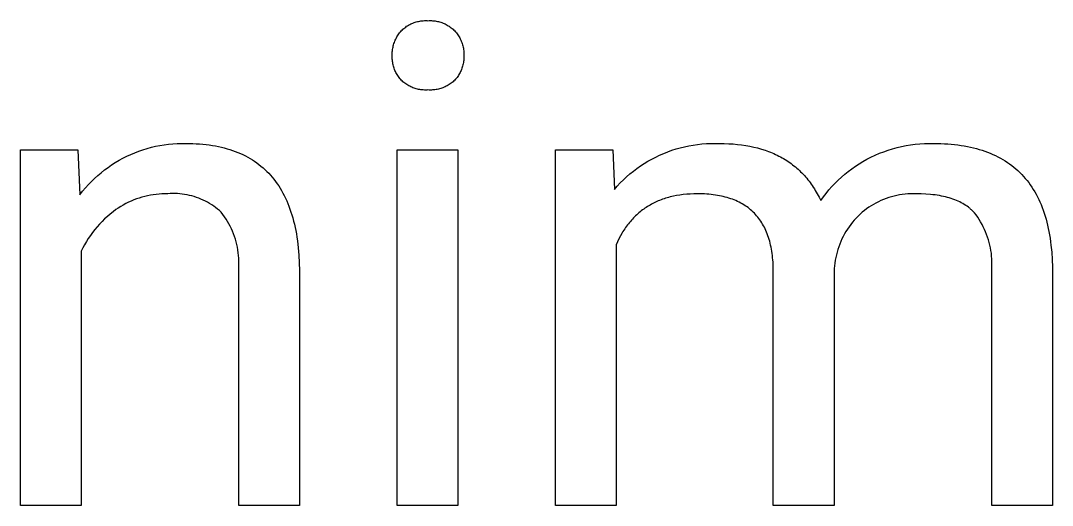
# Model space of a CAD drawing. Header units: millimetres. Extents: x 0 to 5466, y 0 to 3819.
# Drawn here: x 5138.2 to 5222.6, y 483.9 to 523.6 of the extents above; entities that cross this region are included whole.
import ezdxf

# ---------------------------------------------------------------- set-up
doc = ezdxf.new("R2010")
doc.units = ezdxf.units.MM
doc.header["$MEASUREMENT"] = 0
doc.layers.add('Domyślny', color=7, linetype='Continuous', true_color=0x000000)

msp = doc.modelspace()

# ---------------------------------------------------------------- linework, layer by layer
at = {"layer": 'Domyślny'}
for p, q in [((5170.65, 523.491), (5170.744, 523.513)), ((5170.744, 523.513), (5170.839, 523.531)), ((5170.839, 523.531), (5170.934, 523.546)), ((5170.934, 523.546), (5171.03, 523.557)), ((5171.03, 523.557), (5171.126, 523.565)), ((5171.126, 523.565), (5171.222, 523.57)), ((5171.222, 523.57), (5171.319, 523.572)), ((5171.319, 523.572), (5171.415, 523.57)), ((5171.415, 523.57), (5171.512, 523.564)), ((5171.512, 523.564), (5171.608, 523.569)), ((5171.608, 523.569), (5171.705, 523.571)), ((5171.705, 523.571), (5171.802, 523.57)), ((5171.802, 523.57), (5171.899, 523.565)), ((5171.899, 523.565), (5171.996, 523.556)), ((5171.996, 523.556), (5172.092, 523.545)), ((5172.092, 523.545), (5172.188, 523.53)), ((5172.188, 523.53), (5172.283, 523.512)), ((5172.283, 523.512), (5172.377, 523.49)), ((5169.262, 522.658), (5169.327, 522.735)), ((5169.327, 522.735), (5169.395, 522.803)), ((5169.395, 522.803), (5169.466, 522.868)), ((5169.466, 522.868), (5169.539, 522.931)), ((5169.539, 522.931), (5169.615, 522.991)), ((5169.615, 522.991), (5169.692, 523.049)), ((5169.692, 523.049), (5169.771, 523.104)), ((5169.771, 523.104), (5169.852, 523.156)), ((5169.852, 523.156), (5169.935, 523.206)), ((5169.935, 523.206), (5170.02, 523.252)), ((5170.02, 523.252), (5170.106, 523.296)), ((5170.106, 523.296), (5170.194, 523.336)), ((5170.194, 523.336), (5170.283, 523.374)), ((5170.283, 523.374), (5170.373, 523.408)), ((5170.373, 523.408), (5170.464, 523.439)), ((5170.464, 523.439), (5170.556, 523.467)), ((5170.556, 523.467), (5170.65, 523.491)), ((5172.377, 523.49), (5172.471, 523.466)), ((5172.471, 523.466), (5172.564, 523.438)), ((5172.564, 523.438), (5172.656, 523.407)), ((5172.656, 523.407), (5172.746, 523.373)), ((5172.746, 523.373), (5172.836, 523.335)), ((5172.836, 523.335), (5172.924, 523.295)), ((5172.924, 523.295), (5173.01, 523.251)), ((5173.01, 523.251), (5173.095, 523.205)), ((5173.095, 523.205), (5173.179, 523.156)), ((5173.179, 523.156), (5173.26, 523.104)), ((5173.26, 523.104), (5173.34, 523.049)), ((5173.34, 523.049), (5173.418, 522.991)), ((5173.418, 522.991), (5173.494, 522.931)), ((5173.494, 522.931), (5173.568, 522.868)), ((5173.568, 522.868), (5173.639, 522.802)), ((5173.639, 522.802), (5173.709, 522.735)), ((5173.709, 522.735), (5173.775, 522.658)), ((5168.765, 521.788), (5168.801, 521.882)), ((5168.801, 521.882), (5168.84, 521.974)), ((5168.84, 521.974), (5168.883, 522.066)), ((5168.883, 522.066), (5168.928, 522.156)), ((5168.928, 522.156), (5168.976, 522.244)), ((5168.976, 522.244), (5169.028, 522.331)), ((5169.028, 522.331), (5169.082, 522.415)), ((5169.082, 522.415), (5169.139, 522.498)), ((5169.139, 522.498), (5169.199, 522.579)), ((5169.199, 522.579), (5169.262, 522.658)), ((5173.775, 522.658), (5173.838, 522.58)), ((5173.838, 522.58), (5173.899, 522.499)), ((5173.899, 522.499), (5173.957, 522.417)), ((5173.957, 522.417), (5174.012, 522.332)), ((5174.012, 522.332), (5174.064, 522.246)), ((5174.064, 522.246), (5174.113, 522.158)), ((5174.113, 522.158), (5174.159, 522.068)), ((5174.159, 522.068), (5174.202, 521.977)), ((5174.202, 521.977), (5174.242, 521.884)), ((5174.242, 521.884), (5174.278, 521.79)), ((5168.591, 520.902), (5168.597, 521.003)), ((5168.597, 521.003), (5168.606, 521.103)), ((5168.606, 521.103), (5168.619, 521.203)), ((5168.619, 521.203), (5168.635, 521.302)), ((5168.635, 521.302), (5168.654, 521.401)), ((5168.654, 521.401), (5168.677, 521.499)), ((5168.677, 521.499), (5168.703, 521.596)), ((5168.703, 521.596), (5168.733, 521.692)), ((5168.733, 521.692), (5168.765, 521.788)), ((5174.278, 521.79), (5174.312, 521.694)), ((5174.312, 521.694), (5174.342, 521.598)), ((5174.342, 521.598), (5174.368, 521.501)), ((5174.368, 521.501), (5174.391, 521.402)), ((5174.391, 521.402), (5174.411, 521.303)), ((5174.411, 521.303), (5174.428, 521.204)), ((5174.428, 521.204), (5174.441, 521.104)), ((5174.441, 521.104), (5174.45, 521.003)), ((5174.45, 521.003), (5174.456, 520.903)), ((5168.588, 520.606), (5168.59, 520.701)), ((5168.59, 520.51), (5168.588, 520.606)), ((5168.589, 520.801), (5168.591, 520.902)), ((5168.59, 520.701), (5168.589, 520.801)), ((5168.595, 520.415), (5168.59, 520.51)), ((5168.603, 520.32), (5168.595, 520.415)), ((5168.614, 520.226), (5168.603, 520.32)), ((5168.629, 520.132), (5168.614, 520.226)), ((5168.646, 520.038), (5168.629, 520.132)), ((5174.418, 520.13), (5174.4, 520.037)), ((5174.432, 520.225), (5174.418, 520.13)), ((5174.444, 520.319), (5174.432, 520.225)), ((5174.452, 520.415), (5174.444, 520.319)), ((5174.457, 520.51), (5174.452, 520.415)), ((5174.456, 520.903), (5174.459, 520.802)), ((5174.459, 520.605), (5174.457, 520.51)), ((5174.459, 520.802), (5174.458, 520.701)), ((5174.458, 520.701), (5174.459, 520.605)), ((5168.667, 519.945), (5168.646, 520.038)), ((5168.691, 519.853), (5168.667, 519.945)), ((5168.717, 519.762), (5168.691, 519.853)), ((5168.747, 519.671), (5168.717, 519.762)), ((5168.78, 519.582), (5168.747, 519.671)), ((5168.816, 519.494), (5168.78, 519.582)), ((5168.855, 519.407), (5168.816, 519.494)), ((5168.896, 519.321), (5168.855, 519.407)), ((5168.941, 519.237), (5168.896, 519.321)), ((5174.145, 519.319), (5174.1, 519.235)), ((5174.188, 519.404), (5174.145, 519.319)), ((5174.227, 519.491), (5174.188, 519.404)), ((5174.264, 519.58), (5174.227, 519.491)), ((5174.297, 519.669), (5174.264, 519.58)), ((5174.327, 519.76), (5174.297, 519.669)), ((5174.355, 519.851), (5174.327, 519.76)), ((5174.379, 519.943), (5174.355, 519.851)), ((5174.4, 520.037), (5174.379, 519.943)), ((5168.988, 519.154), (5168.941, 519.237)), ((5169.038, 519.073), (5168.988, 519.154)), ((5169.091, 518.994), (5169.038, 519.073)), ((5169.146, 518.916), (5169.091, 518.994)), ((5169.204, 518.84), (5169.146, 518.916)), ((5169.264, 518.767), (5169.204, 518.84)), ((5169.327, 518.695), (5169.264, 518.767)), ((5169.396, 518.629), (5169.327, 518.695)), ((5169.468, 518.566), (5169.396, 518.629)), ((5169.542, 518.504), (5169.468, 518.566)), ((5169.618, 518.446), (5169.542, 518.504)), ((5169.696, 518.39), (5169.618, 518.446)), ((5173.415, 518.446), (5173.336, 518.39)), ((5173.491, 518.505), (5173.415, 518.446)), ((5173.566, 518.566), (5173.491, 518.505)), ((5173.638, 518.629), (5173.566, 518.566)), ((5173.709, 518.695), (5173.638, 518.629)), ((5173.772, 518.766), (5173.709, 518.695)), ((5173.833, 518.84), (5173.772, 518.766)), ((5173.892, 518.915), (5173.833, 518.84)), ((5173.948, 518.992), (5173.892, 518.915)), ((5174.002, 519.071), (5173.948, 518.992)), ((5174.052, 519.152), (5174.002, 519.071)), ((5174.1, 519.235), (5174.052, 519.152)), ((5169.776, 518.336), (5169.696, 518.39)), ((5169.857, 518.286), (5169.776, 518.336)), ((5169.94, 518.238), (5169.857, 518.286)), ((5170.025, 518.193), (5169.94, 518.238)), ((5170.111, 518.151), (5170.025, 518.193)), ((5170.199, 518.112), (5170.111, 518.151)), ((5170.288, 518.076), (5170.199, 518.112)), ((5170.378, 518.043), (5170.288, 518.076)), ((5170.469, 518.013), (5170.378, 518.043)), ((5170.561, 517.986), (5170.469, 518.013)), ((5170.654, 517.962), (5170.561, 517.986)), ((5170.748, 517.942), (5170.654, 517.962)), ((5170.842, 517.924), (5170.748, 517.942)), ((5170.937, 517.91), (5170.842, 517.924)), ((5171.033, 517.899), (5170.937, 517.91)), ((5171.128, 517.892), (5171.033, 517.899)), ((5171.224, 517.887), (5171.128, 517.892)), ((5171.32, 517.886), (5171.224, 517.887)), ((5171.416, 517.888), (5171.32, 517.886)), ((5171.512, 517.894), (5171.416, 517.888)), ((5171.608, 517.889), (5171.512, 517.894)), ((5171.704, 517.887), (5171.608, 517.889)), ((5171.801, 517.888), (5171.704, 517.887)), ((5171.897, 517.892), (5171.801, 517.888)), ((5171.993, 517.9), (5171.897, 517.892)), ((5172.089, 517.911), (5171.993, 517.9)), ((5172.184, 517.925), (5172.089, 517.911)), ((5172.279, 517.943), (5172.184, 517.925)), ((5172.373, 517.963), (5172.279, 517.943)), ((5172.466, 517.987), (5172.373, 517.963)), ((5172.559, 518.014), (5172.466, 517.987)), ((5172.65, 518.044), (5172.559, 518.014)), ((5172.741, 518.077), (5172.65, 518.044)), ((5172.83, 518.113), (5172.741, 518.077)), ((5172.918, 518.152), (5172.83, 518.113)), ((5173.005, 518.194), (5172.918, 518.152)), ((5173.09, 518.239), (5173.005, 518.194)), ((5173.174, 518.286), (5173.09, 518.239)), ((5173.256, 518.337), (5173.174, 518.286)), ((5173.336, 518.39), (5173.256, 518.337)), ((5149.579, 513.347), (5149.932, 513.404)), ((5149.932, 513.404), (5150.287, 513.45)), ((5150.287, 513.45), (5150.643, 513.484)), ((5150.643, 513.484), (5151, 513.505)), ((5151, 513.505), (5151.358, 513.515)), ((5151.358, 513.515), (5151.716, 513.512)), ((5151.716, 513.512), (5152.001, 513.51)), ((5152.001, 513.51), (5152.281, 513.502)), ((5152.281, 513.502), (5152.557, 513.489)), ((5152.557, 513.489), (5152.829, 513.471)), ((5152.829, 513.471), (5153.096, 513.449)), ((5153.096, 513.449), (5153.359, 513.421)), ((5153.359, 513.421), (5153.618, 513.388)), ((5153.618, 513.388), (5153.872, 513.349)), ((5192.871, 513.322), (5193.226, 513.385)), ((5193.226, 513.385), (5193.582, 513.437)), ((5193.582, 513.437), (5193.94, 513.476)), ((5193.94, 513.476), (5194.299, 513.503)), ((5194.299, 513.503), (5194.659, 513.518)), ((5194.659, 513.518), (5195.019, 513.521)), ((5195.019, 513.521), (5195.379, 513.512)), ((5195.379, 513.512), (5195.756, 513.508)), ((5195.756, 513.508), (5196.125, 513.494)), ((5196.125, 513.494), (5196.486, 513.471)), ((5196.486, 513.471), (5196.84, 513.439)), ((5196.84, 513.439), (5197.186, 513.398)), ((5197.186, 513.398), (5197.525, 513.348)), ((5210.644, 513.336), (5211.018, 513.398)), ((5211.018, 513.398), (5211.395, 513.447)), ((5211.395, 513.447), (5211.772, 513.482)), ((5211.772, 513.482), (5212.151, 513.505)), ((5212.151, 513.505), (5212.531, 513.515)), ((5212.531, 513.515), (5212.91, 513.512)), ((5212.91, 513.512), (5213.498, 513.502)), ((5213.498, 513.502), (5213.784, 513.49)), ((5213.784, 513.49), (5214.067, 513.472)), ((5214.067, 513.472), (5214.344, 513.45)), ((5214.344, 513.45), (5214.617, 513.423)), ((5214.617, 513.423), (5214.886, 513.391)), ((5214.886, 513.391), (5215.15, 513.354)), ((5138.18, 483.871), (5138.18, 512.997)), ((5138.18, 512.997), (5142.872, 512.997)), ((5142.872, 512.997), (5143.033, 509.316)), ((5146.867, 512.464), (5147.191, 512.614)), ((5147.191, 512.614), (5147.521, 512.753)), ((5147.521, 512.753), (5147.855, 512.881)), ((5147.855, 512.881), (5148.193, 512.997)), ((5148.193, 512.997), (5148.535, 513.102)), ((5148.535, 513.102), (5148.88, 513.196)), ((5148.88, 513.196), (5149.229, 513.277)), ((5149.229, 513.277), (5149.579, 513.347)), ((5153.872, 513.349), (5154.121, 513.306)), ((5154.121, 513.306), (5154.366, 513.258)), ((5154.366, 513.258), (5154.607, 513.205)), ((5154.607, 513.205), (5154.843, 513.146)), ((5154.843, 513.146), (5155.075, 513.083)), ((5155.075, 513.083), (5155.302, 513.014)), ((5155.302, 513.014), (5155.525, 512.94)), ((5155.525, 512.94), (5155.743, 512.861)), ((5155.743, 512.861), (5155.957, 512.778)), ((5155.957, 512.778), (5156.166, 512.689)), ((5156.166, 512.689), (5156.371, 512.595)), ((5156.371, 512.595), (5156.572, 512.495)), ((5168.993, 483.871), (5168.993, 512.997)), ((5168.993, 512.997), (5173.954, 512.997)), ((5173.954, 512.997), (5173.954, 483.871)), ((5181.948, 483.871), (5181.948, 512.997)), ((5181.948, 512.997), (5186.64, 512.997)), ((5186.64, 512.997), (5186.773, 509.747)), ((5190.151, 512.396), (5190.476, 512.551)), ((5190.476, 512.551), (5190.806, 512.695)), ((5190.806, 512.695), (5191.141, 512.829)), ((5191.141, 512.829), (5191.48, 512.951)), ((5191.48, 512.951), (5191.823, 513.061)), ((5191.823, 513.061), (5192.169, 513.16)), ((5192.169, 513.16), (5192.519, 513.247)), ((5192.519, 513.247), (5192.871, 513.322)), ((5197.525, 513.348), (5197.856, 513.288)), ((5197.856, 513.288), (5198.179, 513.22)), ((5198.179, 513.22), (5198.495, 513.142)), ((5198.495, 513.142), (5198.803, 513.055)), ((5198.803, 513.055), (5199.104, 512.959)), ((5199.104, 512.959), (5199.251, 512.908)), ((5199.251, 512.908), (5199.397, 512.854)), ((5199.397, 512.854), (5199.541, 512.798)), ((5199.541, 512.798), (5199.682, 512.74)), ((5199.682, 512.74), (5199.822, 512.679)), ((5199.822, 512.679), (5199.96, 512.616)), ((5199.96, 512.616), (5200.096, 512.551)), ((5200.096, 512.551), (5200.23, 512.484)), ((5207.767, 512.393), (5208.111, 512.554)), ((5208.111, 512.554), (5208.461, 512.703)), ((5208.461, 512.703), (5208.815, 512.839)), ((5208.815, 512.839), (5209.173, 512.963)), ((5209.173, 512.963), (5209.536, 513.075)), ((5209.536, 513.075), (5209.902, 513.175)), ((5209.902, 513.175), (5210.272, 513.262)), ((5210.272, 513.262), (5210.644, 513.336)), ((5215.15, 513.354), (5215.409, 513.312)), ((5215.409, 513.312), (5215.664, 513.265)), ((5215.664, 513.265), (5215.914, 513.213)), ((5215.914, 513.213), (5216.16, 513.156)), ((5216.16, 513.156), (5216.401, 513.094)), ((5216.401, 513.094), (5216.637, 513.027)), ((5216.637, 513.027), (5216.869, 512.955)), ((5216.869, 512.955), (5217.096, 512.878)), ((5217.096, 512.878), (5217.319, 512.797)), ((5217.319, 512.797), (5217.537, 512.71)), ((5217.537, 512.71), (5217.75, 512.618)), ((5217.75, 512.618), (5217.959, 512.522)), ((5145.33, 511.553), (5145.624, 511.756)), ((5145.624, 511.756), (5145.926, 511.949)), ((5145.926, 511.949), (5146.234, 512.131)), ((5146.234, 512.131), (5146.547, 512.303)), ((5146.547, 512.303), (5146.867, 512.464)), ((5156.572, 512.495), (5156.768, 512.391)), ((5156.768, 512.391), (5156.96, 512.282)), ((5156.96, 512.282), (5157.147, 512.168)), ((5157.147, 512.168), (5157.33, 512.048)), ((5157.33, 512.048), (5157.508, 511.924)), ((5157.508, 511.924), (5157.682, 511.794)), ((5157.682, 511.794), (5157.851, 511.659)), ((5188.909, 511.667), (5189.211, 511.865)), ((5189.211, 511.865), (5189.518, 512.053)), ((5189.518, 512.053), (5189.832, 512.229)), ((5189.832, 512.229), (5190.151, 512.396)), ((5200.23, 512.484), (5200.363, 512.414)), ((5200.363, 512.414), (5200.493, 512.342)), ((5200.493, 512.342), (5200.622, 512.268)), ((5200.622, 512.268), (5200.748, 512.191)), ((5200.748, 512.191), (5200.873, 512.113)), ((5200.873, 512.113), (5200.996, 512.031)), ((5200.996, 512.031), (5201.117, 511.948)), ((5201.117, 511.948), (5201.236, 511.862)), ((5201.236, 511.862), (5201.353, 511.774)), ((5201.353, 511.774), (5201.468, 511.684)), ((5201.468, 511.684), (5201.581, 511.592)), ((5206.496, 511.649), (5206.8, 511.85)), ((5206.8, 511.85), (5207.112, 512.041)), ((5207.112, 512.041), (5207.429, 512.221)), ((5207.429, 512.221), (5207.767, 512.393)), ((5217.959, 512.522), (5218.164, 512.42)), ((5218.164, 512.42), (5218.363, 512.314)), ((5218.363, 512.314), (5218.559, 512.202)), ((5218.559, 512.202), (5218.749, 512.086)), ((5218.749, 512.086), (5218.935, 511.965)), ((5218.935, 511.965), (5219.117, 511.838)), ((5219.117, 511.838), (5219.294, 511.707)), ((5219.294, 511.707), (5219.466, 511.571)), ((5144.225, 510.646), (5144.489, 510.887)), ((5144.489, 510.887), (5144.762, 511.118)), ((5144.762, 511.118), (5145.042, 511.341)), ((5145.042, 511.341), (5145.33, 511.553)), ((5157.851, 511.659), (5158.016, 511.519)), ((5158.016, 511.519), (5158.177, 511.375)), ((5158.177, 511.375), (5158.333, 511.225)), ((5158.333, 511.225), (5158.484, 511.07)), ((5158.484, 511.07), (5158.631, 510.909)), ((5158.631, 510.909), (5158.774, 510.744)), ((5187.776, 510.779), (5188.048, 511.015)), ((5188.048, 511.015), (5188.328, 511.242)), ((5188.328, 511.242), (5188.615, 511.46)), ((5188.615, 511.46), (5188.909, 511.667)), ((5201.581, 511.592), (5201.693, 511.497)), ((5201.693, 511.497), (5201.802, 511.4)), ((5201.802, 511.4), (5201.91, 511.3)), ((5201.91, 511.3), (5202.015, 511.199)), ((5202.015, 511.199), (5202.119, 511.095)), ((5202.119, 511.095), (5202.221, 510.988)), ((5202.221, 510.988), (5202.321, 510.88)), ((5202.321, 510.88), (5202.419, 510.769)), ((5205.348, 510.747), (5205.624, 510.987)), ((5205.624, 510.987), (5205.907, 511.217)), ((5205.907, 511.217), (5206.198, 511.438)), ((5206.198, 511.438), (5206.496, 511.649)), ((5219.466, 511.571), (5219.633, 511.43)), ((5219.633, 511.43), (5219.797, 511.284)), ((5219.797, 511.284), (5219.955, 511.133)), ((5219.955, 511.133), (5220.109, 510.977)), ((5220.109, 510.977), (5220.258, 510.816)), ((5143.482, 509.872), (5143.721, 510.138)), ((5143.721, 510.138), (5143.969, 510.396)), ((5143.969, 510.396), (5144.225, 510.646)), ((5158.774, 510.744), (5158.912, 510.574)), ((5158.912, 510.574), (5159.046, 510.399)), ((5159.046, 510.399), (5159.175, 510.218)), ((5159.175, 510.218), (5159.3, 510.033)), ((5159.3, 510.033), (5159.421, 509.842)), ((5186.773, 509.747), (5187.011, 510.017)), ((5187.011, 510.017), (5187.257, 510.28)), ((5187.257, 510.28), (5187.513, 510.534)), ((5187.513, 510.534), (5187.776, 510.779)), ((5202.419, 510.769), (5202.516, 510.656)), ((5202.516, 510.656), (5202.61, 510.54)), ((5202.61, 510.54), (5202.702, 510.423)), ((5202.702, 510.423), (5202.793, 510.303)), ((5202.793, 510.303), (5202.882, 510.181)), ((5202.882, 510.181), (5202.968, 510.056)), ((5202.968, 510.056), (5203.053, 509.929)), ((5204.572, 509.975), (5204.822, 510.241)), ((5204.822, 510.241), (5205.081, 510.498)), ((5205.081, 510.498), (5205.348, 510.747)), ((5220.258, 510.816), (5220.403, 510.65)), ((5220.403, 510.65), (5220.543, 510.479)), ((5220.543, 510.479), (5220.679, 510.304)), ((5220.679, 510.304), (5220.81, 510.123)), ((5220.81, 510.123), (5220.936, 509.937)), ((5143.033, 509.316), (5143.253, 509.598)), ((5143.253, 509.598), (5143.482, 509.872)), ((5148.337, 509.173), (5148.108, 509.112)), ((5148.568, 509.228), (5148.337, 509.173)), ((5148.801, 509.274), (5148.568, 509.228)), ((5149.035, 509.313), (5148.801, 509.274)), ((5149.27, 509.344), (5149.035, 509.313)), ((5149.506, 509.367), (5149.27, 509.344)), ((5149.743, 509.382), (5149.506, 509.367)), ((5149.98, 509.389), (5149.743, 509.382)), ((5150.217, 509.388), (5149.98, 509.389)), ((5150.416, 509.402), (5150.217, 509.388)), ((5150.614, 509.408), (5150.416, 509.402)), ((5150.813, 509.408), (5150.614, 509.408)), ((5151.012, 509.4), (5150.813, 509.408)), ((5151.21, 509.386), (5151.012, 509.4)), ((5151.408, 509.365), (5151.21, 509.386)), ((5151.604, 509.337), (5151.408, 509.365)), ((5151.8, 509.302), (5151.604, 509.337)), ((5151.994, 509.26), (5151.8, 509.302)), ((5152.187, 509.212), (5151.994, 509.26)), ((5152.378, 509.157), (5152.187, 509.212)), ((5152.567, 509.095), (5152.378, 509.157)), ((5159.421, 509.842), (5159.537, 509.646)), ((5159.537, 509.646), (5159.648, 509.445)), ((5159.648, 509.445), (5159.755, 509.24)), ((5159.755, 509.24), (5159.858, 509.029)), ((5191.466, 509.158), (5191.337, 509.127)), ((5191.597, 509.188), (5191.466, 509.158)), ((5191.863, 509.241), (5191.597, 509.188)), ((5192.134, 509.286), (5191.863, 509.241)), ((5192.412, 509.323), (5192.134, 509.286)), ((5192.696, 509.351), (5192.412, 509.323)), ((5192.986, 509.372), (5192.696, 509.351)), ((5193.281, 509.384), (5192.986, 509.372)), ((5193.583, 509.388), (5193.281, 509.384)), ((5193.964, 509.382), (5193.583, 509.388)), ((5194.15, 509.374), (5193.964, 509.382)), ((5194.333, 509.363), (5194.15, 509.374)), ((5194.513, 509.349), (5194.333, 509.363)), ((5194.69, 509.332), (5194.513, 509.349)), ((5194.864, 509.312), (5194.69, 509.332)), ((5195.035, 509.289), (5194.864, 509.312)), ((5195.203, 509.262), (5195.035, 509.289)), ((5195.368, 509.233), (5195.203, 509.262)), ((5195.529, 509.2), (5195.368, 509.233)), ((5195.688, 509.164), (5195.529, 509.2)), ((5195.844, 509.125), (5195.688, 509.164)), ((5203.053, 509.929), (5203.136, 509.8)), ((5203.136, 509.8), (5203.217, 509.669)), ((5203.217, 509.669), (5203.296, 509.535)), ((5203.296, 509.535), (5203.374, 509.399)), ((5203.374, 509.399), (5203.522, 509.12)), ((5203.876, 509.129), (5204.099, 509.419)), ((5204.099, 509.419), (5204.331, 509.701)), ((5204.331, 509.701), (5204.572, 509.975)), ((5209.663, 509.199), (5209.444, 509.14)), ((5209.884, 509.25), (5209.663, 509.199)), ((5210.107, 509.293), (5209.884, 509.25)), ((5210.332, 509.328), (5210.107, 509.293)), ((5210.557, 509.356), (5210.332, 509.328)), ((5210.783, 509.376), (5210.557, 509.356)), ((5211.01, 509.388), (5210.783, 509.376)), ((5211.237, 509.392), (5211.01, 509.388)), ((5211.464, 509.388), (5211.237, 509.392)), ((5211.876, 509.382), (5211.464, 509.388)), ((5212.272, 509.364), (5211.876, 509.382)), ((5212.653, 509.334), (5212.272, 509.364)), ((5212.838, 509.314), (5212.653, 509.334)), ((5213.019, 509.291), (5212.838, 509.314)), ((5213.196, 509.265), (5213.019, 509.291)), ((5213.37, 509.237), (5213.196, 509.265)), ((5213.54, 509.205), (5213.37, 509.237)), ((5213.706, 509.17), (5213.54, 509.205)), ((5213.868, 509.132), (5213.706, 509.17)), ((5220.936, 509.937), (5221.058, 509.746)), ((5221.058, 509.746), (5221.176, 509.551)), ((5221.176, 509.551), (5221.288, 509.35)), ((5221.288, 509.35), (5221.396, 509.145)), ((5146.375, 508.351), (5146.175, 508.225)), ((5146.58, 508.471), (5146.375, 508.351)), ((5146.789, 508.584), (5146.58, 508.471)), ((5147.001, 508.69), (5146.789, 508.584)), ((5147.216, 508.789), (5147.001, 508.69)), ((5147.435, 508.881), (5147.216, 508.789)), ((5147.657, 508.965), (5147.435, 508.881)), ((5147.881, 509.042), (5147.657, 508.965)), ((5148.108, 509.112), (5147.881, 509.042)), ((5152.754, 509.027), (5152.567, 509.095)), ((5152.938, 508.953), (5152.754, 509.027)), ((5153.12, 508.872), (5152.938, 508.953)), ((5153.298, 508.785), (5153.12, 508.872)), ((5153.474, 508.691), (5153.298, 508.785)), ((5153.646, 508.592), (5153.474, 508.691)), ((5153.815, 508.487), (5153.646, 508.592)), ((5153.979, 508.375), (5153.815, 508.487)), ((5154.14, 508.259), (5153.979, 508.375)), ((5159.858, 509.029), (5159.956, 508.813)), ((5159.956, 508.813), (5160.05, 508.591)), ((5160.05, 508.591), (5160.139, 508.365)), ((5160.139, 508.365), (5160.224, 508.134)), ((5189.476, 508.342), (5189.373, 508.276)), ((5189.581, 508.406), (5189.476, 508.342)), ((5189.688, 508.469), (5189.581, 508.406)), ((5189.796, 508.529), (5189.688, 508.469)), ((5189.906, 508.587), (5189.796, 508.529)), ((5190.017, 508.643), (5189.906, 508.587)), ((5190.129, 508.698), (5190.017, 508.643)), ((5190.243, 508.75), (5190.129, 508.698)), ((5190.359, 508.8), (5190.243, 508.75)), ((5190.476, 508.848), (5190.359, 508.8)), ((5190.594, 508.894), (5190.476, 508.848)), ((5190.714, 508.938), (5190.594, 508.894)), ((5190.836, 508.98), (5190.714, 508.938)), ((5190.959, 509.019), (5190.836, 508.98)), ((5191.084, 509.057), (5190.959, 509.019)), ((5191.21, 509.093), (5191.084, 509.057)), ((5191.337, 509.127), (5191.21, 509.093)), ((5195.997, 509.083), (5195.844, 509.125)), ((5196.146, 509.038), (5195.997, 509.083)), ((5196.293, 508.99), (5196.146, 509.038)), ((5196.437, 508.939), (5196.293, 508.99)), ((5196.577, 508.884), (5196.437, 508.939)), ((5196.715, 508.827), (5196.577, 508.884)), ((5196.85, 508.766), (5196.715, 508.827)), ((5196.981, 508.702), (5196.85, 508.766)), ((5197.11, 508.635), (5196.981, 508.702)), ((5197.235, 508.565), (5197.11, 508.635)), ((5197.358, 508.492), (5197.235, 508.565)), ((5197.477, 508.416), (5197.358, 508.492)), ((5197.594, 508.337), (5197.477, 508.416)), ((5197.707, 508.254), (5197.594, 508.337)), ((5203.522, 509.12), (5203.664, 508.832)), ((5203.664, 508.832), (5203.876, 509.129)), ((5207.787, 508.407), (5207.597, 508.283)), ((5207.982, 508.523), (5207.787, 508.407)), ((5208.181, 508.633), (5207.982, 508.523)), ((5208.384, 508.735), (5208.181, 508.633)), ((5208.59, 508.831), (5208.384, 508.735)), ((5208.799, 508.919), (5208.59, 508.831)), ((5209.011, 509), (5208.799, 508.919)), ((5209.226, 509.074), (5209.011, 509)), ((5209.444, 509.14), (5209.226, 509.074)), ((5214.027, 509.091), (5213.868, 509.132)), ((5214.181, 509.047), (5214.027, 509.091)), ((5214.332, 509), (5214.181, 509.047)), ((5214.48, 508.95), (5214.332, 509)), ((5214.623, 508.897), (5214.48, 508.95)), ((5214.763, 508.841), (5214.623, 508.897)), ((5214.899, 508.782), (5214.763, 508.841)), ((5215.031, 508.72), (5214.899, 508.782)), ((5215.159, 508.654), (5215.031, 508.72)), ((5215.283, 508.586), (5215.159, 508.654)), ((5215.404, 508.515), (5215.283, 508.586)), ((5215.521, 508.441), (5215.404, 508.515)), ((5215.635, 508.363), (5215.521, 508.441)), ((5215.744, 508.283), (5215.635, 508.363)), ((5221.396, 509.145), (5221.5, 508.934)), ((5221.5, 508.934), (5221.599, 508.719)), ((5221.599, 508.719), (5221.693, 508.499)), ((5221.693, 508.499), (5221.783, 508.273)), ((5145.277, 507.534), (5145.056, 507.333)), ((5145.505, 507.728), (5145.277, 507.534)), ((5145.739, 507.914), (5145.505, 507.728)), ((5145.979, 508.091), (5145.739, 507.914)), ((5146.175, 508.225), (5145.979, 508.091)), ((5154.297, 508.136), (5154.14, 508.259)), ((5154.449, 508.009), (5154.297, 508.136)), ((5154.597, 507.876), (5154.449, 508.009)), ((5154.735, 507.695), (5154.597, 507.876)), ((5154.866, 507.51), (5154.735, 507.695)), ((5154.992, 507.32), (5154.866, 507.51)), ((5160.224, 508.134), (5160.305, 507.898)), ((5160.305, 507.898), (5160.38, 507.656)), ((5160.38, 507.656), (5160.452, 507.41)), ((5188.42, 507.499), (5188.334, 507.41)), ((5188.509, 507.586), (5188.42, 507.499)), ((5188.599, 507.671), (5188.509, 507.586)), ((5188.69, 507.754), (5188.599, 507.671)), ((5188.783, 507.834), (5188.69, 507.754)), ((5188.878, 507.913), (5188.783, 507.834)), ((5188.974, 507.99), (5188.878, 507.913)), ((5189.071, 508.064), (5188.974, 507.99)), ((5189.17, 508.137), (5189.071, 508.064)), ((5189.271, 508.207), (5189.17, 508.137)), ((5189.373, 508.276), (5189.271, 508.207)), ((5197.817, 508.169), (5197.707, 508.254)), ((5197.925, 508.08), (5197.817, 508.169)), ((5198.029, 507.988), (5197.925, 508.08)), ((5198.13, 507.893), (5198.029, 507.988)), ((5198.229, 507.795), (5198.13, 507.893)), ((5198.324, 507.694), (5198.229, 507.795)), ((5198.416, 507.59), (5198.324, 507.694)), ((5198.505, 507.483), (5198.416, 507.59)), ((5198.592, 507.372), (5198.505, 507.483)), ((5206.714, 507.567), (5206.555, 507.401)), ((5206.879, 507.727), (5206.714, 507.567)), ((5207.051, 507.875), (5206.879, 507.727)), ((5207.228, 508.018), (5207.051, 507.875)), ((5207.41, 508.154), (5207.228, 508.018)), ((5207.597, 508.283), (5207.41, 508.154)), ((5215.797, 508.242), (5215.744, 508.283)), ((5215.85, 508.199), (5215.797, 508.242)), ((5215.901, 508.157), (5215.85, 508.199)), ((5215.952, 508.113), (5215.901, 508.157)), ((5216.001, 508.069), (5215.952, 508.113)), ((5216.05, 508.024), (5216.001, 508.069)), ((5216.097, 507.978), (5216.05, 508.024)), ((5216.144, 507.931), (5216.097, 507.978)), ((5216.19, 507.884), (5216.144, 507.931)), ((5216.235, 507.836), (5216.19, 507.884)), ((5216.372, 507.654), (5216.235, 507.836)), ((5216.504, 507.468), (5216.372, 507.654)), ((5216.629, 507.278), (5216.504, 507.468)), ((5221.783, 508.273), (5221.868, 508.043)), ((5221.868, 508.043), (5221.949, 507.808)), ((5221.949, 507.808), (5222.025, 507.568)), ((5222.025, 507.568), (5222.097, 507.323)), ((5144.437, 506.686), (5144.245, 506.456)), ((5144.636, 506.908), (5144.437, 506.686)), ((5144.843, 507.124), (5144.636, 506.908)), ((5145.056, 507.333), (5144.843, 507.124)), ((5155.11, 507.127), (5154.992, 507.32)), ((5155.223, 506.929), (5155.11, 507.127)), ((5155.328, 506.728), (5155.223, 506.929)), ((5155.427, 506.523), (5155.328, 506.728)), ((5160.452, 507.41), (5160.519, 507.158)), ((5160.519, 507.158), (5160.582, 506.901)), ((5160.582, 506.901), (5160.64, 506.64)), ((5160.64, 506.64), (5160.693, 506.373)), ((5187.692, 506.626), (5187.618, 506.519)), ((5187.767, 506.731), (5187.692, 506.626)), ((5187.843, 506.834), (5187.767, 506.731)), ((5187.921, 506.935), (5187.843, 506.834)), ((5188.001, 507.034), (5187.921, 506.935)), ((5188.082, 507.131), (5188.001, 507.034)), ((5188.164, 507.226), (5188.082, 507.131)), ((5188.248, 507.319), (5188.164, 507.226)), ((5188.334, 507.41), (5188.248, 507.319)), ((5198.675, 507.259), (5198.592, 507.372)), ((5198.755, 507.142), (5198.675, 507.259)), ((5198.832, 507.022), (5198.755, 507.142)), ((5198.906, 506.899), (5198.832, 507.022)), ((5198.977, 506.773), (5198.906, 506.899)), ((5199.045, 506.644), (5198.977, 506.773)), ((5199.11, 506.512), (5199.045, 506.644)), ((5205.976, 506.686), (5205.847, 506.496)), ((5206.112, 506.872), (5205.976, 506.686)), ((5206.253, 507.053), (5206.112, 506.872)), ((5206.401, 507.23), (5206.253, 507.053)), ((5206.555, 507.401), (5206.401, 507.23)), ((5216.747, 507.083), (5216.629, 507.278)), ((5216.859, 506.885), (5216.747, 507.083)), ((5216.964, 506.683), (5216.859, 506.885)), ((5217.063, 506.477), (5216.964, 506.683)), ((5222.097, 507.323), (5222.163, 507.073)), ((5222.163, 507.073), (5222.226, 506.818)), ((5222.226, 506.818), (5222.283, 506.558)), ((5143.886, 505.979), (5143.719, 505.731)), ((5144.062, 506.221), (5143.886, 505.979)), ((5144.245, 506.456), (5144.062, 506.221)), ((5155.519, 506.316), (5155.427, 506.523)), ((5155.603, 506.105), (5155.519, 506.316)), ((5155.681, 505.891), (5155.603, 506.105)), ((5155.752, 505.675), (5155.681, 505.891)), ((5160.693, 506.373), (5160.743, 506.101)), ((5160.743, 506.101), (5160.787, 505.824)), ((5160.787, 505.824), (5160.828, 505.542)), ((5187.274, 505.952), (5187.147, 505.71)), ((5187.407, 506.184), (5187.274, 505.952)), ((5187.476, 506.298), (5187.407, 506.184)), ((5187.547, 506.409), (5187.476, 506.298)), ((5187.618, 506.519), (5187.547, 506.409)), ((5199.172, 506.377), (5199.11, 506.512)), ((5199.231, 506.238), (5199.172, 506.377)), ((5199.287, 506.097), (5199.231, 506.238)), ((5199.34, 505.952), (5199.287, 506.097)), ((5199.39, 505.804), (5199.34, 505.952)), ((5199.437, 505.653), (5199.39, 505.804)), ((5205.5, 505.9), (5205.398, 505.693)), ((5205.609, 506.102), (5205.5, 505.9)), ((5205.724, 506.301), (5205.609, 506.102)), ((5205.847, 506.496), (5205.724, 506.301)), ((5217.154, 506.269), (5217.063, 506.477)), ((5217.238, 506.057), (5217.154, 506.269)), ((5217.315, 505.843), (5217.238, 506.057)), ((5217.385, 505.626), (5217.315, 505.843)), ((5222.283, 506.558), (5222.337, 506.293)), ((5222.337, 506.293), (5222.385, 506.023)), ((5222.385, 506.023), (5222.429, 505.748)), ((5143.269, 504.956), (5143.137, 504.688)), ((5143.411, 505.22), (5143.269, 504.956)), ((5143.56, 505.478), (5143.411, 505.22)), ((5143.719, 505.731), (5143.56, 505.478)), ((5155.815, 505.457), (5155.752, 505.675)), ((5155.87, 505.237), (5155.815, 505.457)), ((5155.919, 505.015), (5155.87, 505.237)), ((5155.959, 504.791), (5155.919, 505.015)), ((5160.828, 505.542), (5160.895, 504.962)), ((5160.895, 504.962), (5160.945, 504.362)), ((5187.025, 505.461), (5186.91, 505.204)), ((5186.91, 505.204), (5186.91, 483.871)), ((5187.147, 505.71), (5187.025, 505.461)), ((5199.481, 505.499), (5199.437, 505.653)), ((5199.522, 505.342), (5199.481, 505.499)), ((5199.559, 505.182), (5199.522, 505.342)), ((5199.594, 505.019), (5199.559, 505.182)), ((5199.626, 504.852), (5199.594, 505.019)), ((5205.135, 505.056), (5205.062, 504.837)), ((5205.215, 505.271), (5205.135, 505.056)), ((5205.303, 505.484), (5205.215, 505.271)), ((5205.398, 505.693), (5205.303, 505.484)), ((5217.447, 505.407), (5217.385, 505.626)), ((5217.502, 505.186), (5217.447, 505.407)), ((5217.549, 504.963), (5217.502, 505.186)), ((5217.589, 504.739), (5217.549, 504.963)), ((5222.429, 505.748), (5222.469, 505.468)), ((5222.469, 505.468), (5222.503, 505.184)), ((5222.503, 505.184), (5222.559, 504.599)), ((5143.137, 504.688), (5143.137, 483.871)), ((5155.993, 504.567), (5155.959, 504.791)), ((5156.018, 504.341), (5155.993, 504.567)), ((5156.037, 504.114), (5156.018, 504.341)), ((5156.047, 503.887), (5156.037, 504.114)), ((5160.945, 504.362), (5160.976, 503.742)), ((5199.655, 504.683), (5199.626, 504.852)), ((5199.68, 504.51), (5199.655, 504.683)), ((5199.703, 504.334), (5199.68, 504.51)), ((5199.723, 504.156), (5199.703, 504.334)), ((5199.739, 503.974), (5199.723, 504.156)), ((5204.888, 504.17), (5204.845, 503.944)), ((5204.938, 504.394), (5204.888, 504.17)), ((5204.996, 504.617), (5204.938, 504.394)), ((5205.062, 504.837), (5204.996, 504.617)), ((5217.622, 504.514), (5217.589, 504.739)), ((5217.646, 504.287), (5217.622, 504.514)), ((5217.663, 504.06), (5217.646, 504.287)), ((5222.559, 504.599), (5222.597, 503.995)), ((5156.033, 503.206), (5156.045, 503.433)), ((5156.045, 503.433), (5156.05, 503.66)), ((5156.05, 503.66), (5156.047, 503.887)), ((5160.976, 503.742), (5160.99, 503.102)), ((5199.753, 503.788), (5199.739, 503.974)), ((5199.771, 503.409), (5199.753, 503.788)), ((5199.777, 503.017), (5199.771, 503.409)), ((5204.782, 503.488), (5204.763, 503.259)), ((5204.763, 503.259), (5204.763, 483.871)), ((5204.81, 503.716), (5204.782, 503.488)), ((5204.845, 503.944), (5204.81, 503.716)), ((5217.654, 503.15), (5217.668, 503.377)), ((5217.673, 503.833), (5217.663, 504.06)), ((5217.668, 503.377), (5217.674, 503.605)), ((5217.674, 503.605), (5217.673, 503.833)), ((5222.597, 503.995), (5222.616, 503.371)), ((5222.616, 503.371), (5222.616, 483.871)), ((5156.033, 483.871), (5156.033, 503.206)), ((5160.99, 503.102), (5160.99, 483.871)), ((5199.777, 483.871), (5199.777, 503.017)), ((5217.654, 483.871), (5217.654, 503.15)), ((5143.137, 483.871), (5138.18, 483.871)), ((5160.99, 483.871), (5156.033, 483.871)), ((5173.954, 483.871), (5168.993, 483.871)), ((5186.91, 483.871), (5181.948, 483.871)), ((5204.763, 483.871), (5199.777, 483.871)), ((5222.616, 483.871), (5217.654, 483.871))]:
    msp.add_line(p, q, dxfattribs=at)

doc.saveas('drawing.dxf')
